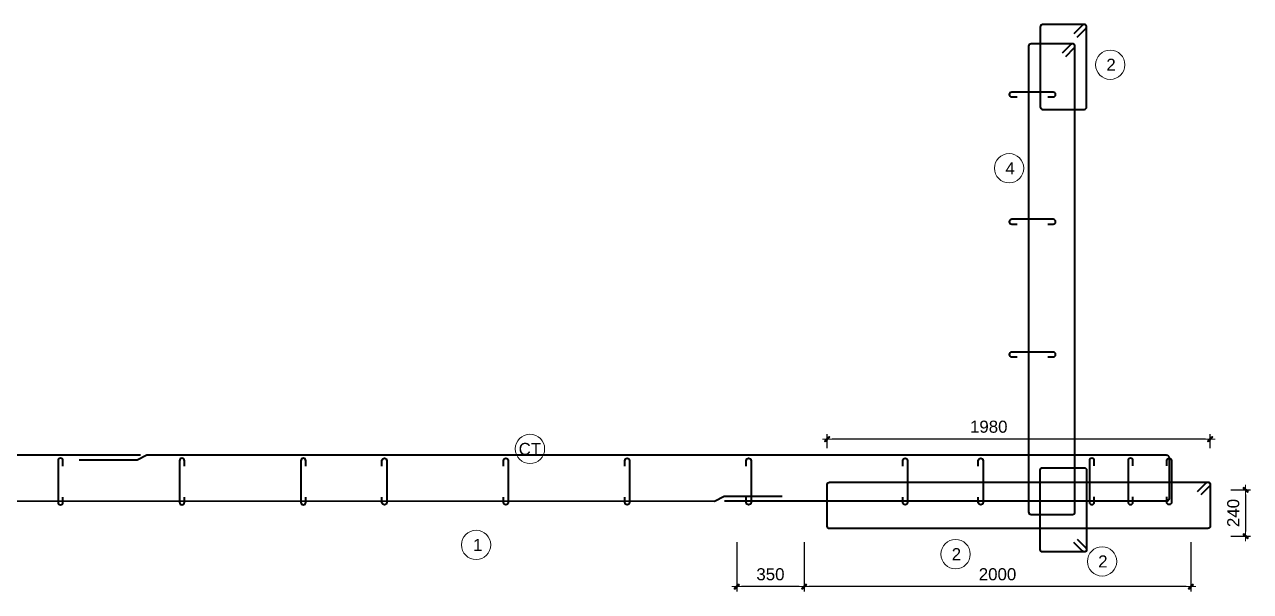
# Model space of a CAD drawing. Header units: millimetres. Extents: x -146909 to 4830753, y -683702 to -336947.
# Drawn here: x 4798686 to 4805032, y -443647 to -440713 of the extents above; entities that cross this region are included whole.
import ezdxf
from ezdxf.enums import TextEntityAlignment as Align

# ---------------------------------------------------------------- set-up
doc = ezdxf.new("R2010")
doc.units = ezdxf.units.MM
doc.header["$MEASUREMENT"] = 0
doc.layers.get('0').update_dxf_attribs({"lineweight": 9})
doc.layers.get('Defpoints').update_dxf_attribs({"color": 10, "lineweight": 0})
for name, color, linetype, lineweight in [("'S_General_Cont_1 Thin", 1, 'Continuous', 18), ("'S_General_Text_3_Member name", 3, 'Continuous', 35), ('CDAI', 3, 'Continuous', 40), ('KTH', 154, 'Continuous', 9), ('STICK', 1, 'Continuous', 9)]:
    doc.layers.add(name, color=color, linetype=linetype, lineweight=lineweight)
doc.layers.add('DM', color=1, linetype='Continuous')
doc.styles.add('arial', font='arial.ttf', dxfattribs={"width": 0.85})
doc.styles.add('TTP-HelCon', font='arial.ttf')
doc.dimstyles.new('TTP-25', dxfattribs={"dimscale": 25, "dimtxt": 2.5, "dimasz": 1, "dimexe": 1, "dimexo": 1, "dimgap": 0.09, "dimtad": 0, "dimdec": 4, "dimrnd": 10, "dimzin": 9, "dimdsep": 46, "dimtxsty": 'TTP-HelCon', "dimblk": 'Stick', "dimcen": 0.09, "dimdle": 1.5, "dimclrd": 256, "dimclre": 256, "dimclrt": 1, "dimadec": 0, "dimazin": 0, "dimtfac": 1, "dimtdec": 4, "dimtmove": 0, "dimatfit": 3, "dimldrblk": 'ARCHTICK', "dimfxl": 1, "dimtvp": 1, "dimtolj": 1, "dimtzin": 0, "dimarcsym": 0})

# ---------------------------------------------------------------- blocks, each defined once
blk = doc.blocks.new('Stick')
at = {"layer": 'STICK'}
h = blk.add_hatch(color=256, dxfattribs=at)
edge = h.paths.add_edge_path()
edge.add_line((0.3, 0.5), (-0.5, -0.3))
edge.add_arc((-0.4, -0.4), 0.141, 135, 315)
edge.add_line((-0.3, -0.5), (0.5, 0.3))
edge.add_arc((0.4, 0.4), 0.141, 315, 495)
blk.add_line((1, 0), (-1, 0), dxfattribs=at)
blk.add_lwpolyline([(0.3, 0.5), (-0.5, -0.3, 1), (-0.3, -0.5), (0.5, 0.3, 1), (0.3, 0.5, 1)], format="xyb", dxfattribs=at)
blk = doc.blocks.new('*D819')
at = {"layer": 'Defpoints', "color": 0, "transparency": 16777216}
for p in [(4804904.7, -443120.9), (4804904.7, -443360.9), (4805006.6, -443360.9)]:
    blk.add_point(p, dxfattribs=at)
at = {"layer": 'KTH', "lineweight": -2, "transparency": 16777216}
for p, q in [((4804929.7, -443120.9), (4805031.6, -443120.9)), ((4805006.6, -443145.9), (4805006.6, -443335.9)), ((4804929.7, -443360.9), (4805031.6, -443360.9))]:
    blk.add_line(p, q, dxfattribs=at)
at = {"layer": 'KTH', "lineweight": -2, "transparency": 16777216, "xscale": 25, "yscale": 25, "zscale": 25}
for p, rotation in [((4805006.6, -443120.9), 90), ((4805006.6, -443360.9), 270)]:
    blk.add_blockref('Stick', p, dxfattribs=dict(at, rotation=rotation))
at = {"layer": 'KTH', "color": 1, "transparency": 16777216, "insert": (4804942.8, -443240.9), "char_height": 62.5, "attachment_point": 5, "rotation": 90, "style": 'TTP-HelCon'}
blk.add_mtext('\\A1;240', dxfattribs=at)
blk = doc.blocks.new('_ArchTick')
at = {"color": 0, "linetype": 'ByBlock', "const_width": 0.15}
blk.add_lwpolyline([(-0.5, -0.5), (0.5, 0.5)], dxfattribs=at)
blk = doc.blocks.new('*D820')
at = {"layer": 'Defpoints', "color": 0, "transparency": 16777216}
for p in [(4802840.7, -442858.4), (4802840.7, -442931.1), (4804823.2, -442931.1)]:
    blk.add_point(p, dxfattribs=at)
at = {"layer": 'KTH', "lineweight": -2, "transparency": 16777216}
for p, q in [((4802840.7, -442906.1), (4802840.7, -442833.4)), ((4804823.2, -442906.1), (4804823.2, -442833.4)), ((4804798.2, -442858.4), (4802865.7, -442858.4))]:
    blk.add_line(p, q, dxfattribs=at)
at = {"layer": 'KTH', "lineweight": -2, "transparency": 16777216, "xscale": 25, "yscale": 25, "zscale": 25, "rotation": 180}
blk.add_blockref('Stick', (4802840.7, -442858.4), dxfattribs=at)
at = {"layer": 'KTH', "lineweight": -2, "transparency": 16777216, "xscale": 25, "yscale": 25, "zscale": 25}
blk.add_blockref('Stick', (4804823.2, -442858.4), dxfattribs=at)
at = {"layer": 'KTH', "color": 1, "transparency": 16777216, "insert": (4803676.9, -442794.6), "char_height": 62.5, "attachment_point": 5, "style": 'TTP-HelCon'}
blk.add_mtext('\\A1;1980', dxfattribs=at)
blk = doc.blocks.new('*D821')
at = {"layer": 'Defpoints', "color": 0, "transparency": 16777216}
for p in [(4802721.3, -443366.2), (4804723.2, -443366.2), (4802721.3, -443622)]:
    blk.add_point(p, dxfattribs=at)
at = {"layer": 'KTH', "lineweight": -2, "transparency": 16777216}
for p, q in [((4802721.3, -443391.2), (4802721.3, -443647)), ((4804723.2, -443391.2), (4804723.2, -443647)), ((4804698.2, -443622), (4802746.3, -443622))]:
    blk.add_line(p, q, dxfattribs=at)
at = {"layer": 'KTH', "lineweight": -2, "transparency": 16777216, "xscale": 25, "yscale": 25, "zscale": 25, "rotation": 180}
blk.add_blockref('Stick', (4802721.3, -443622), dxfattribs=at)
at = {"layer": 'KTH', "lineweight": -2, "transparency": 16777216, "xscale": 25, "yscale": 25, "zscale": 25}
blk.add_blockref('Stick', (4804723.2, -443622), dxfattribs=at)
at = {"layer": 'KTH', "color": 1, "transparency": 16777216, "insert": (4803722.3, -443558.2), "char_height": 62.5, "attachment_point": 5, "style": 'TTP-HelCon'}
blk.add_mtext('\\A1;2000', dxfattribs=at)
blk = doc.blocks.new('*D822')
at = {"layer": 'Defpoints', "color": 0, "transparency": 16777216}
for p in [(4802372.6, -443366.2), (4802721.3, -443366.2), (4802372.6, -443622)]:
    blk.add_point(p, dxfattribs=at)
at = {"layer": 'KTH', "lineweight": -2, "transparency": 16777216}
for p, q in [((4802372.6, -443391.2), (4802372.6, -443647)), ((4802721.3, -443391.2), (4802721.3, -443647)), ((4802696.3, -443622), (4802397.6, -443622))]:
    blk.add_line(p, q, dxfattribs=at)
at = {"layer": 'KTH', "lineweight": -2, "transparency": 16777216, "xscale": 25, "yscale": 25, "zscale": 25, "rotation": 180}
blk.add_blockref('Stick', (4802372.6, -443622), dxfattribs=at)
at = {"layer": 'KTH', "lineweight": -2, "transparency": 16777216, "xscale": 25, "yscale": 25, "zscale": 25}
blk.add_blockref('Stick', (4802721.3, -443622), dxfattribs=at)
at = {"layer": 'KTH', "color": 1, "transparency": 16777216, "insert": (4802547, -443558.2), "char_height": 62.5, "attachment_point": 5, "style": 'TTP-HelCon'}
blk.add_mtext('\\A1;350', dxfattribs=at)
blk = doc.blocks.new('sign of slab')
at = {"layer": "'S_General_Cont_1 Thin"}
blk.add_circle((-10, 0), 475, dxfattribs=at)
at = {"layer": "'S_General_Text_3_Member name", "style": 'arial'}
blk.add_attdef('S', text='', height=250, dxfattribs=at).set_placement((-23, -1), align=Align.MIDDLE_CENTER)

msp = doc.modelspace()

# ---------------------------------------------------------------- linework, layer by layer
at = {"layer": 'CDAI'}
for points in [[(4804135.2158, -440778.36507), (4804179.536, -440734.04487, 0.6681786379), (4804170.69717, -440712.70604), (4803955.69717, -440712.70604, 0.4142135624), (4803943.19717, -440725.20604), (4803943.19717, -441139.20604, 0.4142135624), (4803955.69717, -441151.70604), (4804170.69717, -441151.70604, 0.4142135624), (4804183.19717, -441139.20604), (4804183.19717, -440725.20604, 0.6681786379), (4804161.85833, -440716.3672), (4804117.53813, -440760.6874)], [(4804075.2158, -440878.36507), (4804119.536, -440834.04487, 0.6681786379), (4804110.69717, -440812.70604), (4803895.69717, -440812.70604, 0.4142135624), (4803883.19717, -440825.20604), (4803883.19654, -443235.56799, 0.4142135624), (4803895.69654, -443248.06799), (4804110.69654, -443248.06799, 0.4142135624), (4804123.19654, -443235.56799), (4804123.19717, -440825.20604, 0.6681786379), (4804101.85833, -440816.3672), (4804057.53813, -440860.6874)], [(4803983.19717, -441087.70604), (4804010.69717, -441087.70604, 1), (4804010.69717, -441062.70604), (4803795.69717, -441062.70604, 1), (4803795.69717, -441087.70604), (4803823.19717, -441087.70604)], [(4803983.19717, -441745.90604), (4804010.69717, -441745.90604, 1), (4804010.69717, -441720.90604), (4803795.69717, -441720.90604, 1), (4803795.69717, -441745.90604), (4803823.19717, -441745.90604)], [(4803983.19717, -442433.20604), (4804010.69717, -442433.20604, 1), (4804010.69717, -442408.20604), (4803795.69717, -442408.20604, 1), (4803795.69717, -442433.20604), (4803823.19717, -442433.20604)], [(4802608.28017, -443156.07967), (4802307.50295, -443156.07967), (4802257.50295, -443181.07967), (4796982.6674, -443180.0491, -0.4142135624), (4796970.1674, -443167.5491), (4796970.1674, -442952.5491, -0.4142154897), (4796982.66748, -442940.0491), (4799286.40246, -442940.0491)], [(4798885.04924, -442997.70604), (4798885.04924, -442970.20604, 1), (4798860.04924, -442970.20604), (4798860.04924, -443185.70604, 1), (4798885.04924, -443185.70604), (4798885.04924, -443158.20604)], [(4799513.47782, -442997.70604), (4799513.47782, -442970.20604, 1), (4799488.47782, -442970.20604), (4799488.47782, -443185.70604, 1), (4799513.47782, -443185.70604), (4799513.47782, -443158.20604)], [(4800141.90639, -442997.70604), (4800141.90639, -442970.20604, 1), (4800116.90639, -442970.20604), (4800116.90639, -443185.70604, 1), (4800141.90639, -443185.70604), (4800141.90639, -443158.20604)], [(4800536.45907, -442997.70604), (4800536.45907, -442970.20604, -1), (4800561.45907, -442970.20604), (4800561.45907, -443185.70604, -1), (4800536.45907, -443185.70604), (4800536.45907, -443158.20604)], [(4801164.88764, -442997.70604), (4801164.88764, -442970.20604, -1), (4801189.88764, -442970.20604), (4801189.88764, -443185.70604, -1), (4801164.88764, -443185.70604), (4801164.88764, -443158.20604)], [(4801793.31621, -442997.70604), (4801793.31621, -442970.20604, -1), (4801818.31621, -442970.20604), (4801818.31621, -443185.70604, -1), (4801793.31621, -443185.70604), (4801793.31621, -443158.20604)], [(4802421.74478, -442997.70604), (4802421.74478, -442970.20604, -1), (4802446.74478, -442970.20604), (4802446.74478, -443185.70604, -1), (4802421.74478, -443185.70604), (4802421.74478, -443158.20604)], [(4803231.78466, -442997.70604), (4803231.78466, -442970.20604, -1), (4803256.78466, -442970.20604), (4803256.78466, -443185.70604, -1), (4803231.78466, -443185.70604), (4803231.78466, -443158.20604)], [(4803622.87216, -442997.70604), (4803622.87216, -442970.20604, -1), (4803647.87216, -442970.20604), (4803647.87216, -443185.70604, -1), (4803622.87216, -443185.70604), (4803622.87216, -443158.20604)], [(4804223.19717, -442997.20604), (4804223.19717, -442969.70604, 1), (4804198.19717, -442969.70604), (4804198.19717, -443185.20604, 1), (4804223.19717, -443185.20604), (4804223.19717, -443157.70604)], [(4804423.19717, -442997.20604), (4804423.19717, -442969.70604, 1), (4804398.19717, -442969.70604), (4804398.19717, -443185.20604, 1), (4804423.19717, -443185.20604), (4804423.19717, -443157.70604)], [(4804598.19717, -442997.20604), (4804598.19717, -442969.70604, -1), (4804623.19717, -442969.70604), (4804623.19717, -443185.20604, -1), (4804598.19717, -443185.20604), (4804598.19717, -443157.70604)], [(4804135.21518, -443376.70262), (4804179.53538, -443421.02282, -0.6681786379), (4804170.69654, -443442.36166), (4803955.69654, -443442.36166, -0.4142135624), (4803943.19654, -443429.86166), (4803943.19717, -443019.15941, -0.4142135624), (4803955.69717, -443006.65941), (4804170.69717, -443006.65941, -0.4142135624), (4804183.19717, -443019.15941), (4804183.19654, -443429.86166, -0.6681786379), (4804161.85771, -443438.70049), (4804117.53751, -443394.38029)], [(4804757.53813, -443129.08791), (4804801.85833, -443084.76771, -0.6681786379), (4804823.19717, -443093.60655), (4804823.19717, -443308.6139, -0.4142135624), (4804810.69717, -443321.1139), (4802853.19747, -443321.2912, -0.4142135624), (4802840.69747, -443308.7912), (4802840.69747, -443093.78385, -0.4142135624), (4802853.19747, -443081.28385), (4804810.69717, -443081.10655, -0.6681786379), (4804819.536, -443102.44538), (4804775.2158, -443146.76558)]]:
    msp.add_lwpolyline(points, format="xyb", dxfattribs=at)
at = {"layer": 'CDAI', "ltscale": 0.02}
msp.add_lwpolyline([(4798969.46831, -442965.0491), (4799269.20416, -442965.0491), (4799319.20416, -442940.0491), (4804595.16799, -442940.04837, -0.4142135624), (4804610.16799, -442955.04837), (4804610.16799, -443165.04837, -0.4142135624), (4804595.16799, -443180.04837), (4802308.5379, -443180.04837)], format="xyb", dxfattribs=at)

# ---------------------------------------------------------------- block references
ref = msp.add_blockref('sign of slab', (4804304.0638, -440920.76566), dxfattribs=dict(xscale=-0.16, yscale=0.16, zscale=0.16))
ref.add_attrib('S', '2', dxfattribs={"layer": 'DM', "height": 62.5, "style": 'arial'}).set_placement((4804309.8642, -440920.92255), align=Align.MIDDLE_CENTER)
ref = msp.add_blockref('sign of slab', (4803780.76785, -441456.73143), dxfattribs=dict(xscale=-0.16, yscale=0.16, zscale=0.16))
ref.add_attrib('S', '4', dxfattribs={"layer": 'DM', "height": 62.5, "style": 'arial'}).set_placement((4803787.63408, -441456.88833), align=Align.MIDDLE_CENTER)
ref = msp.add_blockref('sign of slab', (4801300.82375, -442909.11189), dxfattribs=dict(xscale=-0.16, yscale=0.16, zscale=0.16))
ref.add_attrib('S', 'CT', dxfattribs={"layer": 'DM', "height": 62.5, "style": 'arial'}).set_placement((4801301.97715, -442909.26878), align=Align.MIDDLE_CENTER)
ref = msp.add_blockref('sign of slab', (4801021.73265, -443405.86217), dxfattribs=dict(xscale=-0.16, yscale=0.16, zscale=0.16))
ref.add_attrib('S', '1', dxfattribs={"layer": 'DM', "height": 62.5, "style": 'arial'}).set_placement((4801032.00952, -443406.01906), align=Align.MIDDLE_CENTER)
ref = msp.add_blockref('sign of slab', (4803503.77145, -443453.90542), dxfattribs=dict(xscale=-0.16, yscale=0.16, zscale=0.16))
ref.add_attrib('S', '2', dxfattribs={"layer": 'DM', "height": 62.5, "style": 'arial'}).set_placement((4803509.57185, -443454.06231), align=Align.MIDDLE_CENTER)
ref = msp.add_blockref('sign of slab', (4804261.8383, -443491.42291), dxfattribs=dict(xscale=-0.16, yscale=0.16, zscale=0.16))
ref.add_attrib('S', '2', dxfattribs={"layer": 'DM', "height": 62.5, "style": 'arial'}).set_placement((4804267.6387, -443491.5798), align=Align.MIDDLE_CENTER)

# ---------------------------------------------------------------- dimensions: what is measured, and where the dimension line sits
at = {"layer": 'KTH'}
dim = msp.add_linear_dim(base=(4802840.69747, -442858.42223), p1=(4804823.19716, -442931.10268), p2=(4802840.69747, -442931.10268), angle=180, dimstyle='TTP-25', override={"dimtmove": 1}, dxfattribs=at)
dim.commit()
dim.dimension.update_dxf_attribs({"geometry": '*D820', "text_midpoint": (4803676.891, -442858.42223), "dimtype": 160})
for base, p1, p2, angle, picture, middle in [((4805006.631163, -443360.941089), (4804904.663504, -443120.933742), (4804904.663504, -443360.941089), 90, '*D819', (4804942.809539, -443240.937415)), ((4802372.59473, -443622.04661), (4802721.30934, -443366.24697), (4802372.59473, -443366.24697), 180, '*D822', (4802546.95203, -443558.18236))]:
    dim = msp.add_linear_dim(base=base, p1=p1, p2=p2, angle=angle, dimstyle='TTP-25', override={"dimtmove": 1}, dxfattribs=at)
    dim.commit()
    dim.dimension.update_dxf_attribs({"geometry": picture, "text_midpoint": middle})
dim = msp.add_linear_dim(base=(4802721.30934, -443622.04661), p1=(4804723.19716, -443366.24697), p2=(4802721.30934, -443366.24697), angle=180, dimstyle='TTP-25', dxfattribs=at)
dim.commit()
dim.dimension.update_dxf_attribs({"geometry": '*D821', "text_midpoint": (4803722.25325, -443558.22499)})

doc.saveas('drawing.dxf')
